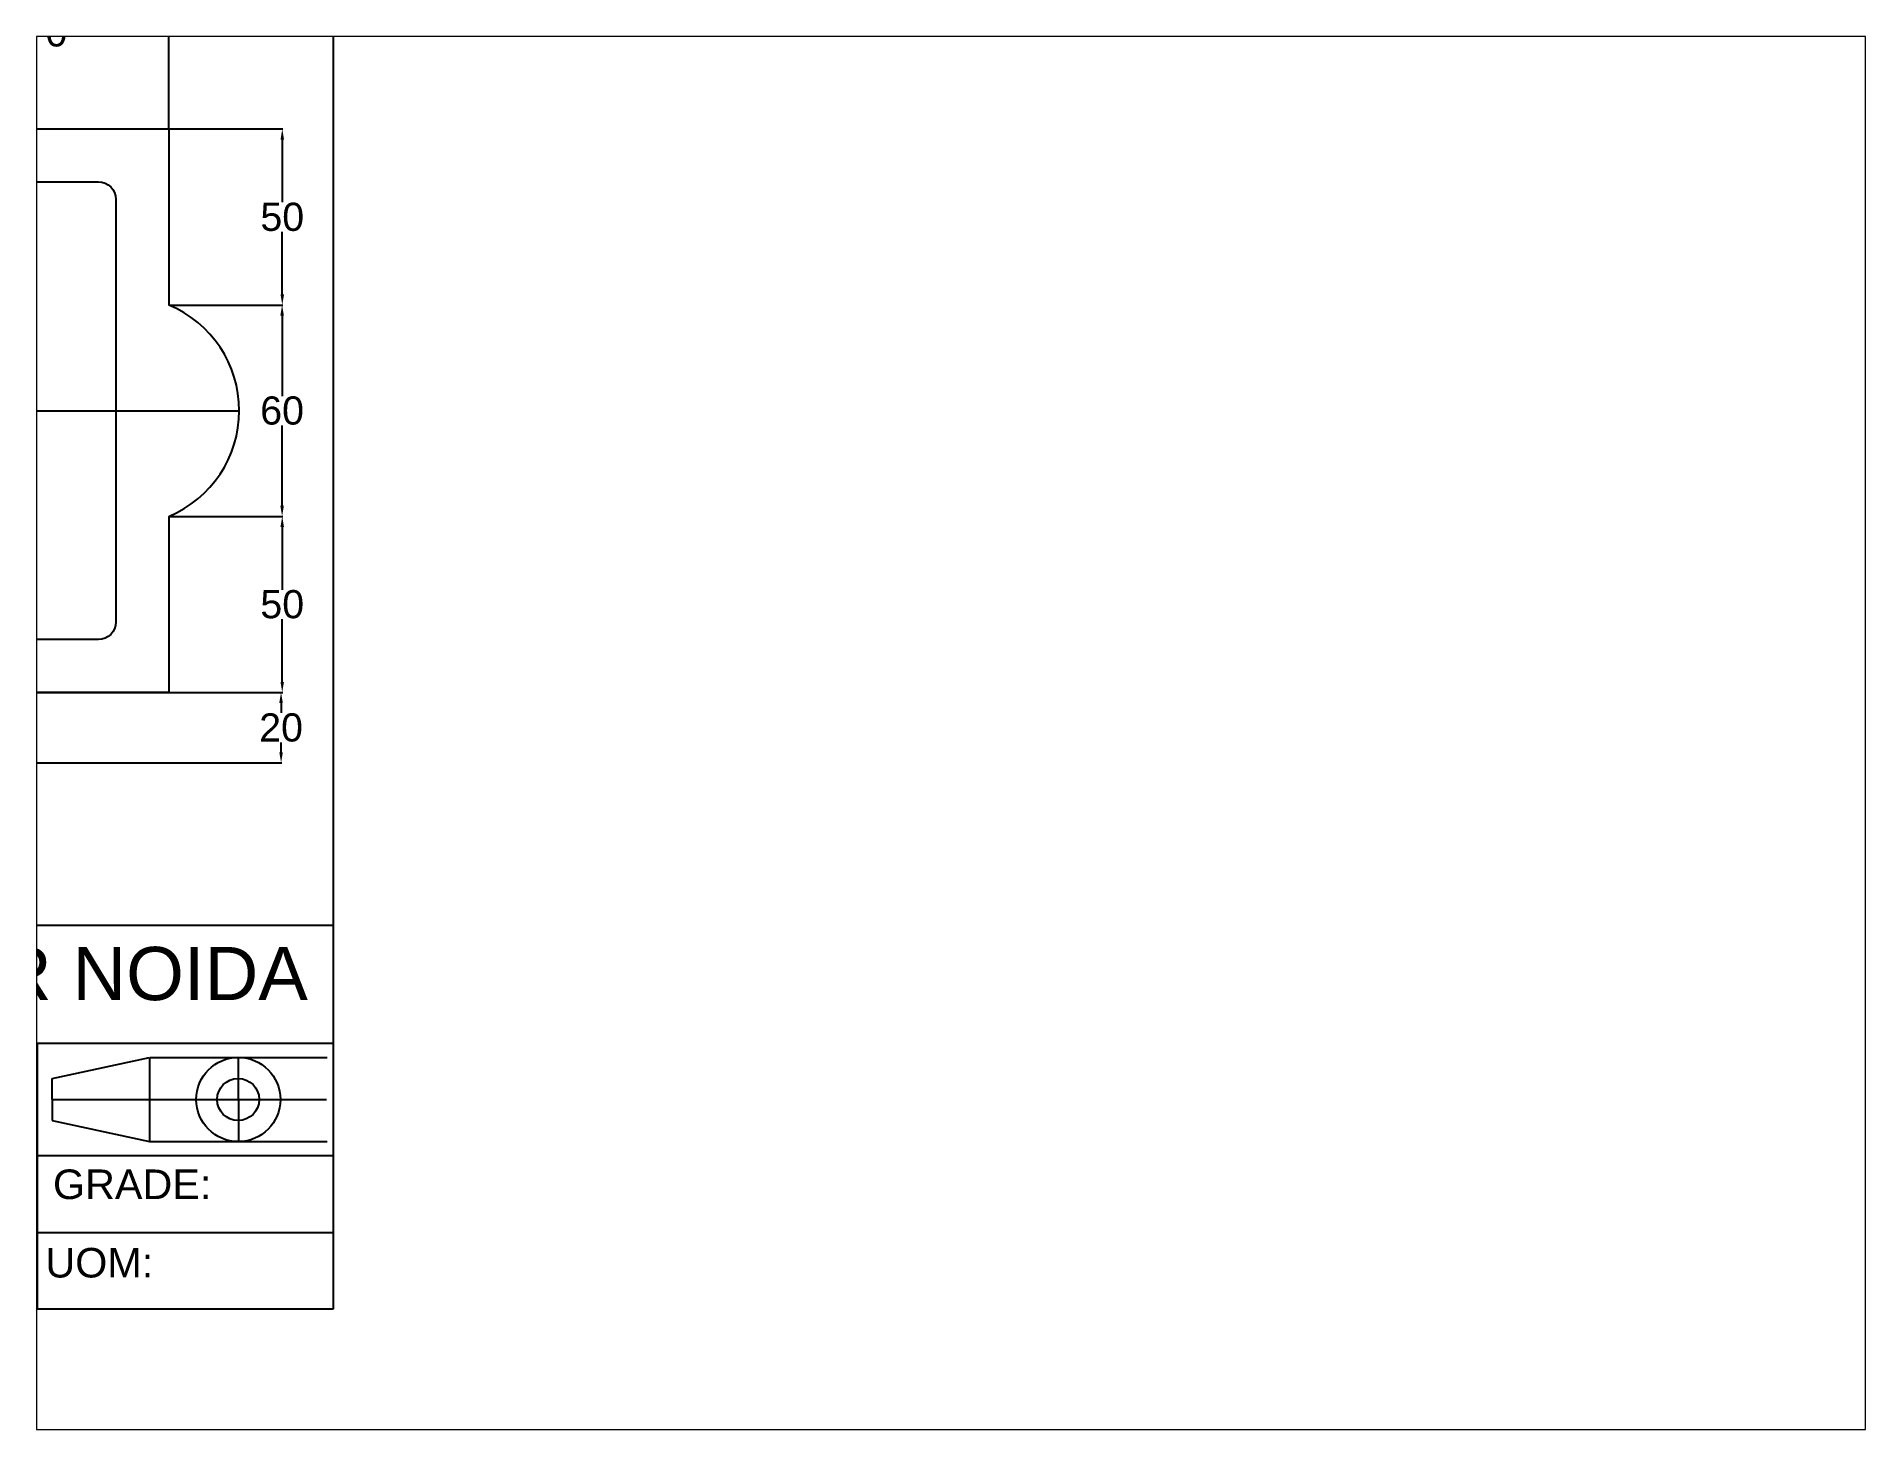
# Paper-space layout 'Layout1' of a CAD drawing. Header units: inches. Extents: x 1.05 to 9.45, y 0.8 to 7.2.
# The model-space entities are those that its viewports show. They can reach past a viewport. Long polylines and large blocks are cut down to what shows.
import ezdxf

# ---------------------------------------------------------------- set-up
doc = ezdxf.new("R2010")
doc.units = ezdxf.units.IN
doc.header["$MEASUREMENT"] = 0
doc.linetypes.add('CENTER2', pattern=[1.125, 0.75, -0.125, 0.125, -0.125])
doc.styles.get("Standard").update_dxf_attribs({"font": 'arial.ttf'})
doc.dimstyles.get("Standard").update_dxf_attribs({"dimtxt": 8, "dimasz": 3, "dimexe": 0.18, "dimexo": 0.0625, "dimgap": 0.09, "dimtad": 0, "dimtih": 1, "dimtoh": 1, "dimdec": 0, "dimzin": 0, "dimdsep": 46, "dimtxsty": 'Standard', "dimcen": 0.09, "dimclrd": 1, "dimclre": 3, "dimclrt": 5, "dimadec": 0, "dimazin": 0, "dimtfac": 1, "dimtdec": 0, "dimtofl": 0, "dimtmove": 0, "dimatfit": 3, "dimfxl": 1, "dimtolj": 1, "dimtzin": 0, "dimarcsym": 0})

# ---------------------------------------------------------------- blocks, each defined once
blk = doc.blocks.new('*D31')
at = {"color": 3, "lineweight": -2, "transparency": 16777216}
for p, q in [((283.79, 398.75), (316.07, 398.75)), ((283.79, 338.75), (316.07, 338.75))]:
    blk.add_line(p, q, dxfattribs=at)
at = {"color": 1, "lineweight": -2, "transparency": 16777216}
for p, q in [((315.89, 395.75), (315.89, 372.92)), ((315.89, 341.75), (315.89, 364.57))]:
    blk.add_line(p, q, dxfattribs=at)
at = {"color": 1, "transparency": 16777216}
for points in [[(315.39, 395.75), (316.39, 395.75), (315.89, 398.75)], [(315.39, 341.75), (316.39, 341.75), (315.89, 338.75)]]:
    blk.add_solid(points, dxfattribs=at)
at = {"layer": 'Defpoints', "color": 0, "transparency": 16777216}
for p in [(283.73, 398.75), (283.73, 338.75), (315.89, 338.75)]:
    blk.add_point(p, dxfattribs=at)
at = {"color": 5, "transparency": 16777216, "insert": (315.89, 368.75), "char_height": 8, "attachment_point": 5}
blk.add_mtext('\\A1;60', dxfattribs=at)
blk = doc.blocks.new('*D32')
at = {"color": 3, "lineweight": -2, "transparency": 16777216}
for p, q in [((283.79, 448.75), (316.12, 448.75)), ((283.79, 398.75), (316.12, 398.75))]:
    blk.add_line(p, q, dxfattribs=at)
at = {"color": 1, "lineweight": -2, "transparency": 16777216}
for p, q in [((315.94, 445.75), (315.94, 427.92)), ((315.94, 401.75), (315.94, 419.57))]:
    blk.add_line(p, q, dxfattribs=at)
at = {"color": 1, "transparency": 16777216}
for points in [[(315.44, 445.75), (316.44, 445.75), (315.94, 448.75)], [(315.44, 401.75), (316.44, 401.75), (315.94, 398.75)]]:
    blk.add_solid(points, dxfattribs=at)
at = {"layer": 'Defpoints', "color": 0, "transparency": 16777216}
for p in [(283.73, 448.75), (283.73, 398.75), (315.94, 398.75)]:
    blk.add_point(p, dxfattribs=at)
at = {"color": 5, "transparency": 16777216, "insert": (315.94, 423.75), "char_height": 8, "attachment_point": 5}
blk.add_mtext('\\A1;50', dxfattribs=at)
blk = doc.blocks.new('*D41')
at = {"color": 3, "lineweight": -2, "transparency": 16777216}
for p, q in [((163.79, 288.75), (315.78, 288.75)), ((163.79, 268.75), (315.78, 268.75))]:
    blk.add_line(p, q, dxfattribs=at)
at = {"color": 1, "lineweight": -2, "transparency": 16777216}
for p, q in [((315.6, 285.75), (315.6, 282.92)), ((315.6, 271.75), (315.6, 274.57))]:
    blk.add_line(p, q, dxfattribs=at)
at = {"color": 1, "transparency": 16777216}
for points in [[(315.1, 285.75), (316.1, 285.75), (315.6, 288.75)], [(315.1, 271.75), (316.1, 271.75), (315.6, 268.75)]]:
    blk.add_solid(points, dxfattribs=at)
at = {"layer": 'Defpoints', "color": 0, "transparency": 16777216}
for p in [(163.73, 288.75), (315.6, 288.75), (163.73, 268.75)]:
    blk.add_point(p, dxfattribs=at)
at = {"color": 5, "transparency": 16777216, "insert": (315.6, 278.75), "char_height": 8, "attachment_point": 5}
blk.add_mtext('\\A1;20', dxfattribs=at)
blk = doc.blocks.new('*D42')
at = {"color": 3, "lineweight": -2, "transparency": 16777216}
for p, q in [((213.73, 448.81), (213.73, 476.3)), ((283.73, 448.81), (283.73, 476.3))]:
    blk.add_line(p, q, dxfattribs=at)
at = {"color": 1, "lineweight": -2, "transparency": 16777216}
for p, q in [((216.73, 476.12), (242.96, 476.12)), ((280.73, 476.12), (254.5, 476.12))]:
    blk.add_line(p, q, dxfattribs=at)
at = {"color": 1, "transparency": 16777216}
for points in [[(216.73, 476.62), (216.73, 475.62), (213.73, 476.12)], [(280.73, 476.62), (280.73, 475.62), (283.73, 476.12)]]:
    blk.add_solid(points, dxfattribs=at)
at = {"layer": 'Defpoints', "color": 0, "transparency": 16777216}
for p in [(283.73, 476.12), (213.73, 448.75), (283.73, 448.75)]:
    blk.add_point(p, dxfattribs=at)
at = {"color": 5, "transparency": 16777216, "insert": (248.73, 476.12), "char_height": 8, "attachment_point": 5}
blk.add_mtext('\\A1;70', dxfattribs=at)
blk = doc.blocks.new('*D43')
at = {"color": 3, "lineweight": -2, "transparency": 16777216}
for p, q in [((283.79, 338.75), (316.11, 338.75)), ((283.79, 288.75), (316.11, 288.75))]:
    blk.add_line(p, q, dxfattribs=at)
at = {"color": 1, "lineweight": -2, "transparency": 16777216}
for p, q in [((315.93, 335.75), (315.93, 317.92)), ((315.93, 291.75), (315.93, 309.57))]:
    blk.add_line(p, q, dxfattribs=at)
at = {"color": 1, "transparency": 16777216}
for points in [[(315.43, 335.75), (316.43, 335.75), (315.93, 338.75)], [(315.43, 291.75), (316.43, 291.75), (315.93, 288.75)]]:
    blk.add_solid(points, dxfattribs=at)
at = {"layer": 'Defpoints', "color": 0, "transparency": 16777216}
for p in [(283.73, 338.75), (283.73, 288.75), (315.93, 288.75)]:
    blk.add_point(p, dxfattribs=at)
at = {"color": 5, "transparency": 16777216, "insert": (315.93, 313.75), "char_height": 8, "attachment_point": 5}
blk.add_mtext('\\A1;50', dxfattribs=at)

msp = doc.modelspace()

# ---------------------------------------------------------------- linework, layer by layer
at = {"linetype": 'ByBlock'}
for p, q in [((330.43, 612.2), (330.43, 222.7)), ((250.58, 179.11), (278.24, 185.09)), ((278.24, 185.09), (278.24, 161.2)), ((250.58, 173.15), (250.58, 179.11)), ((250.58, 173.15), (250.58, 167.19)), ((250.58, 167.19), (278.24, 161.2))]:
    msp.add_line(p, q, dxfattribs=at)
for p, q in [((283.73, 398.75), (283.73, 398.75)), ((43.73, 368.75), (283.73, 368.75)), ((283.73, 368.75), (303.73, 368.75))]:
    msp.add_line(p, q)
at = {"color": 0}
for p, q in [((19.84, 222.7), (330.43, 222.7)), ((330.43, 222.7), (330.43, 113.58)), ((162.55, 189.13), (330.43, 189.13)), ((246.49, 113.58), (246.49, 189.13)), ((246.49, 157.23), (330.43, 157.23)), ((246.49, 113.58), (246.49, 157.23)), ((19.84, 135.4), (330.43, 135.4)), ((330.43, 113.58), (19.84, 113.58))]:
    msp.add_line(p, q, dxfattribs=at)
at = {"color": 5, "linetype": 'CENTER2'}
for p, q in [((278.41, 185.07), (328.68, 185.07)), ((278.24, 161.2), (328.68, 161.2))]:
    msp.add_line(p, q, dxfattribs=at)
at = {"color": 240, "linetype": 'CENTER2', "true_color": 0xed1f24}
for p, q in [((303.65, 161.2), (303.54, 185.07)), ((250.58, 173.12), (328.51, 173.12))]:
    msp.add_line(p, q, dxfattribs=at)
for points in [[(213.73, 448.75), (283.73, 448.75), (283.73, 398.75)], [(283.73, 338.75), (283.73, 288.75), (213.73, 288.75)]]:
    msp.add_lwpolyline(points)
msp.add_lwpolyline([(243.73, 433.75), (263.73, 433.75, -0.414214), (268.73, 428.75), (268.73, 308.75, -0.414214), (263.73, 303.75), (243.73, 303.75, -0.414214), (238.73, 308.75), (238.73, 428.75, -0.414214)], format="xyb", close=True)
at = {"linetype": 'ByBlock'}
for centre, radius in [((303.46, 173.15), 11.95), ((303.42, 173.15), 5.96)]:
    msp.add_circle(centre, radius, dxfattribs=at)
msp.add_arc((271.23, 368.75), 32.5, 292.6199, 67.3801)

# ---------------------------------------------------------------- texts
at = {"color": 85, "true_color": 0x58ba48}
msp.add_text('NIET GR NOIDA', height=15.1098, dxfattribs=at).set_placement((164.91, 201.37))
at = {"color": 30, "true_color": 0xf8991e}
msp.add_text('GRADE:', height=8.394, dxfattribs=at).set_placement((250.85, 144.88))
at = {"color": 240, "true_color": 0xed1f24}
msp.add_text('UOM:', height=8.394, dxfattribs=at).set_placement((248.7, 122.61))

# ---------------------------------------------------------------- dimensions: what is measured, and where the dimension line sits
dim = msp.add_linear_dim(base=(283.73, 476.12), p1=(213.73, 448.75), p2=(283.73, 448.75), dimstyle='Standard')
dim.commit()
dim.dimension.update_dxf_attribs({"geometry": '*D42', "text_midpoint": (248.73, 476.12)})
for base, p1, p2, picture, middle in [((315.94, 398.75), (283.73, 448.75), (283.73, 398.75), '*D32', (315.94, 423.75)), ((315.89, 338.75), (283.73, 398.75), (283.73, 338.75), '*D31', (315.89, 368.75)), ((315.93, 288.75), (283.73, 338.75), (283.73, 288.75), '*D43', (315.93, 313.75)), ((315.6, 288.75), (163.73, 268.75), (163.73, 288.75), '*D41', (315.6, 278.75))]:
    dim = msp.add_linear_dim(base=base, p1=p1, p2=p2, angle=90, dimstyle='Standard')
    dim.commit()
    dim.dimension.update_dxf_attribs({"geometry": picture, "text_midpoint": middle})

psp = doc.layouts.get("Layout1")

# ---------------------------------------------------------------- viewports
at = {"layer": '0'}
psp.add_viewport(center=(5.25, 4), size=(8.4, 6.4), view_center_point=(505.7651, 277.2247), view_height=395.529383, dxfattribs=at)

doc.saveas('drawing.dxf')
